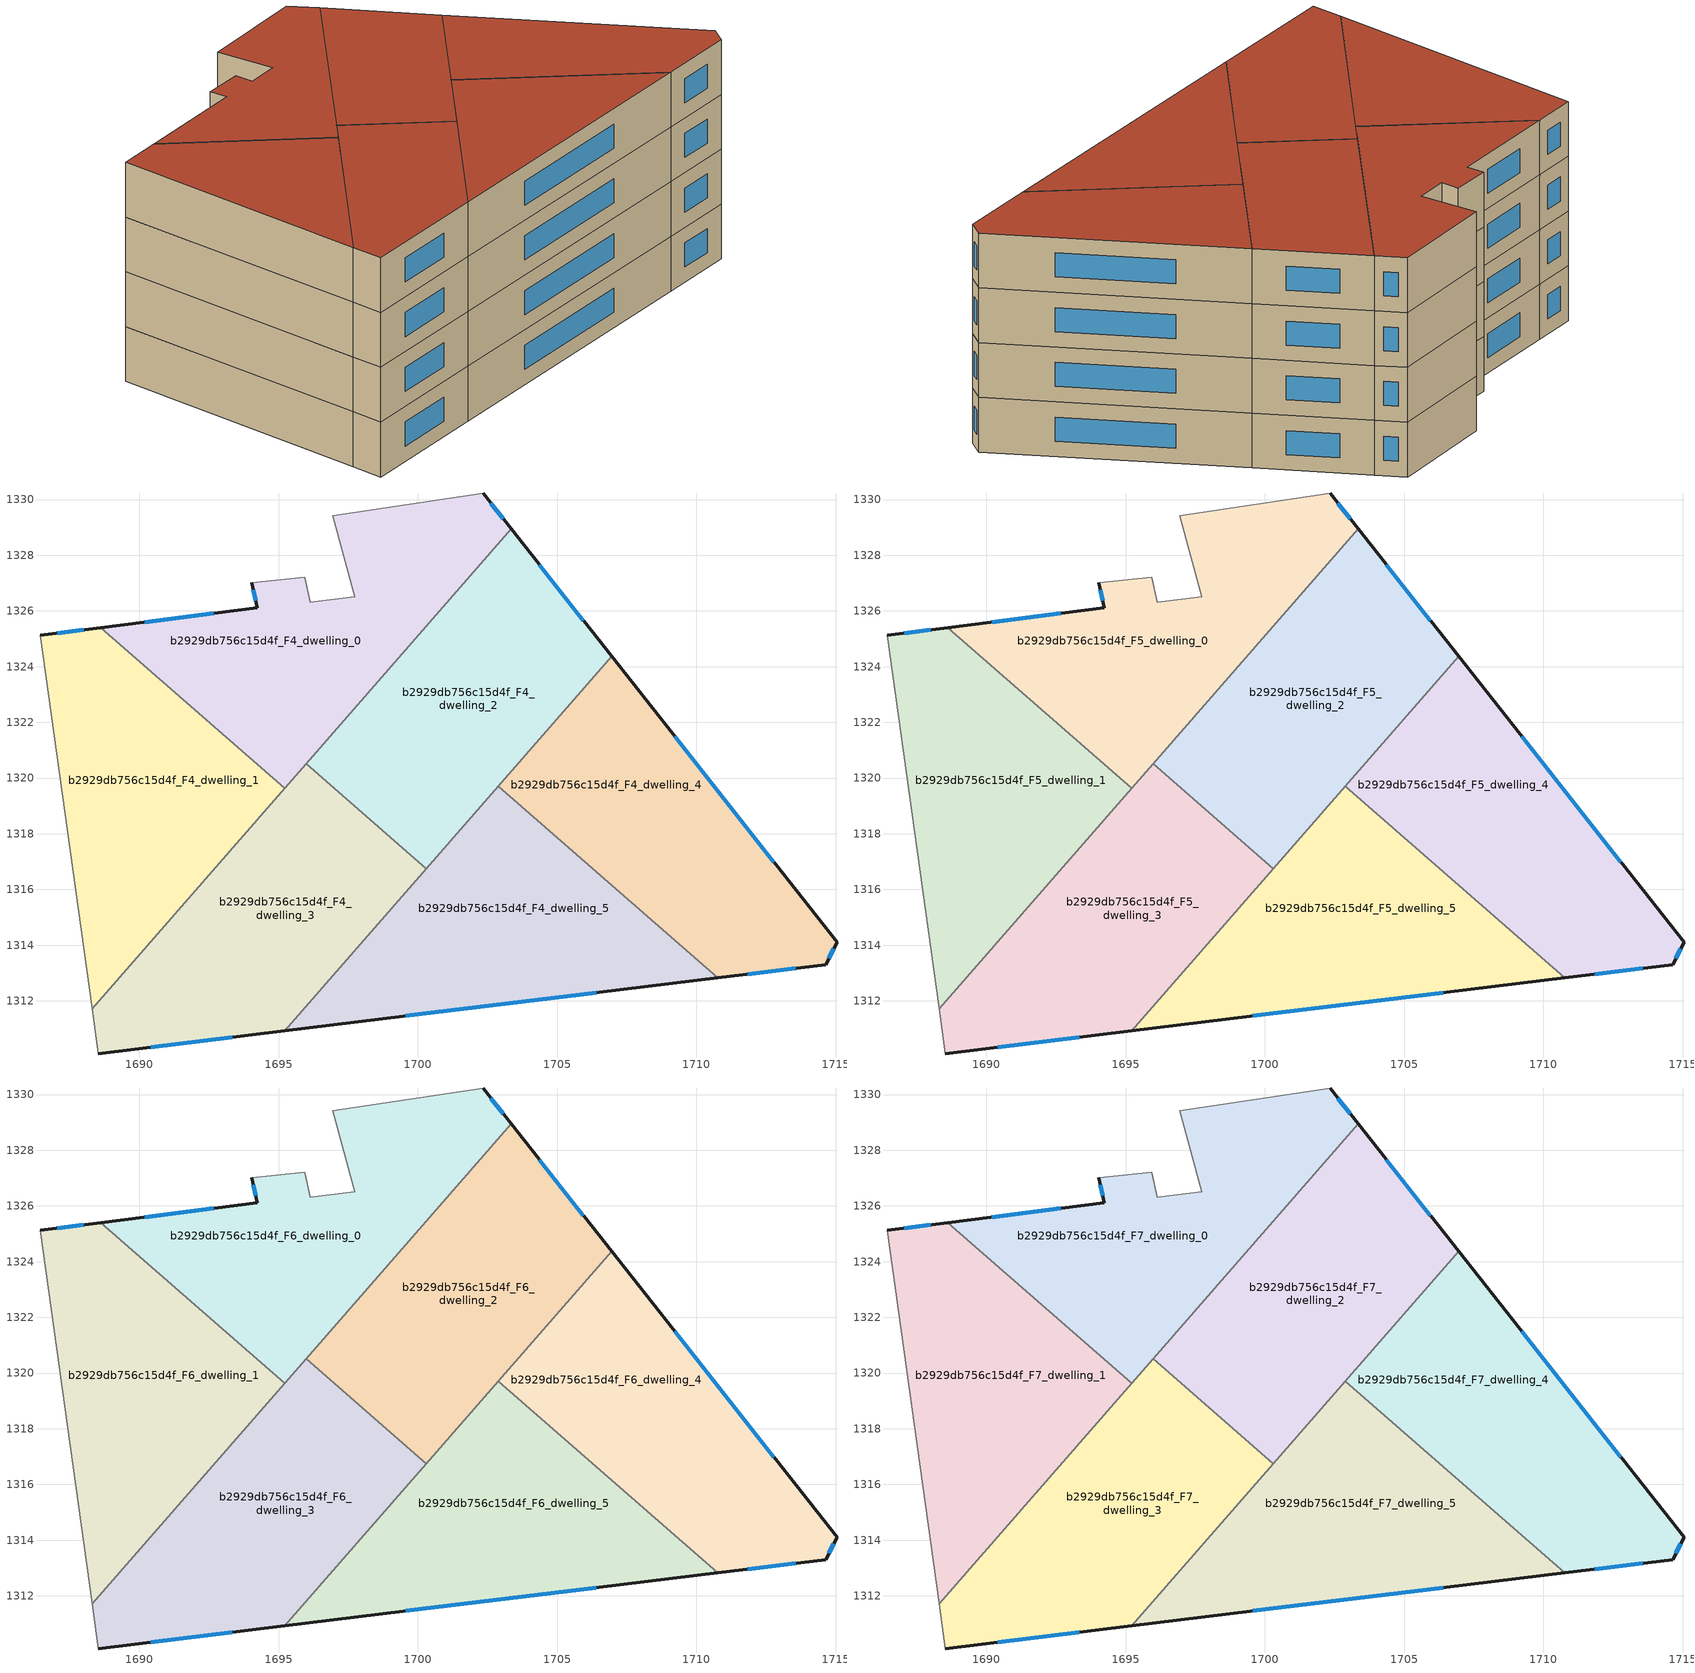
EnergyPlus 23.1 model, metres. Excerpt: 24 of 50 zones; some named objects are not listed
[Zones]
b2929db756c15d4f_F4_dwelling_0
 floor to b2929db756c15d4f_F3_dwelling_0 (EU_floor_Construction): 1702.34,1330.22 1703.35,1328.95 1695.22,1319.64 1688.62,1325.4 1694.24,1326.12 1694.04,1327.02 1695.94,1327.22 1696.14,1326.32 1697.74,1326.52 1696.94,1329.42 z12
 wall outside (EU_wall_Construction): 1703.35,1328.95 1702.34,1330.22 / 1694.04,1327.02 1694.24,1326.12 1688.62,1325.4 z12:15
 wall adiabatic (EU_wall_Construction): 1702.34,1330.22 1696.94,1329.42 1697.74,1326.52 1696.14,1326.32 1695.94,1327.22 1694.04,1327.02 z12:15
 wall to b2929db756c15d4f_F4_dwelling_1 (EU_wall_Construction): 1688.62,1325.4 1695.22,1319.64 z12:15
 wall to b2929db756c15d4f_F4_dwelling_2 (EU_wall_Construction): 1695.98,1320.51 1703.35,1328.95 z12:15
 wall to b2929db756c15d4f_F4_dwelling_3 (EU_wall_Construction): 1695.22,1319.64 1695.98,1320.51 z12:15
 window (EU_Window_Construction): 1703.06,1329.3 1702.62,1329.86 / 1692.66,1325.92 1690.19,1325.6 / 1694.09,1326.77 1694.18,1326.37 z12.84:14.16
b2929db756c15d4f_F4_dwelling_1
 floor to b2929db756c15d4f_F3_dwelling_1 (EU_floor_Construction): 1695.22,1319.64 1688.3,1311.72 1686.43,1325.12 1688.62,1325.4 z12
 wall outside (EU_wall_Construction): 1688.62,1325.4 1686.43,1325.12 z12:15
 wall adiabatic (EU_wall_Construction): 1686.43,1325.12 1688.3,1311.72 z12:15
 wall to b2929db756c15d4f_F4_dwelling_3 (EU_wall_Construction): 1688.3,1311.72 1695.22,1319.64 z12:15
 window (EU_Window_Construction): 1688.01,1325.32 1687.04,1325.2 z12.84:14.16
b2929db756c15d4f_F4_dwelling_2
 floor to b2929db756c15d4f_F3_dwelling_2 (EU_floor_Construction): 1703.35,1328.95 1706.95,1324.37 1700.3,1316.75 1695.98,1320.51 z12
 wall outside (EU_wall_Construction): 1706.95,1324.37 1703.35,1328.95 z12:15
 wall to b2929db756c15d4f_F4_dwelling_3 (EU_wall_Construction): 1695.98,1320.51 1700.3,1316.75 z12:15
 wall to b2929db756c15d4f_F4_dwelling_4 (EU_wall_Construction): 1702.88,1319.71 1706.95,1324.37 z12:15
 wall to b2929db756c15d4f_F4_dwelling_5 (EU_wall_Construction): 1700.3,1316.75 1702.88,1319.71 z12:15
 window (EU_Window_Construction): 1705.94,1325.65 1704.36,1327.66 z12.84:14.16
b2929db756c15d4f_F4_dwelling_3
 floor to b2929db756c15d4f_F3_dwelling_3 (EU_floor_Construction): 1700.3,1316.75 1695.21,1310.93 1688.53,1310.11 1688.3,1311.72 1695.98,1320.51 z12
 wall outside (EU_wall_Construction): 1688.53,1310.11 1695.21,1310.93 z12:15
 wall adiabatic (EU_wall_Construction): 1688.3,1311.72 1688.53,1310.11 z12:15
 wall to b2929db756c15d4f_F4_dwelling_5 (EU_wall_Construction): 1695.21,1310.93 1700.3,1316.75 z12:15
 window (EU_Window_Construction): 1690.4,1310.34 1693.34,1310.7 z12.84:14.16
b2929db756c15d4f_F4_dwelling_4
 floor to b2929db756c15d4f_F3_dwelling_4 (EU_floor_Construction): 1706.95,1324.37 1715.05,1314.1 1714.65,1313.3 1710.76,1312.83 1702.88,1319.71 z12
 wall outside (EU_wall_Construction): 1710.76,1312.83 1714.65,1313.3 1715.05,1314.1 1706.95,1324.37 z12:15
 wall to b2929db756c15d4f_F4_dwelling_5 (EU_wall_Construction): 1702.88,1319.71 1710.76,1312.83 z12:15
 window (EU_Window_Construction): 1712.78,1316.98 1709.22,1321.5 / 1714.76,1313.53 1714.94,1313.88 / 1711.85,1312.96 1713.56,1313.17 z12.84:14.16
b2929db756c15d4f_F4_dwelling_5
 floor to b2929db756c15d4f_F3_dwelling_5 (EU_floor_Construction): 1710.76,1312.83 1695.21,1310.93 1702.88,1319.71 z12
 wall outside (EU_wall_Construction): 1695.21,1310.93 1710.76,1312.83 z12:15
 window (EU_Window_Construction): 1699.57,1311.46 1706.4,1312.3 z12.84:14.16
b2929db756c15d4f_F5_dwelling_0
 floor to b2929db756c15d4f_F4_dwelling_0 (EU_floor_Construction): 1702.34,1330.22 1703.35,1328.95 1695.22,1319.64 1688.62,1325.4 1694.24,1326.12 1694.04,1327.02 1695.94,1327.22 1696.14,1326.32 1697.74,1326.52 1696.94,1329.42 z15
 wall outside (EU_wall_Construction): 1703.35,1328.95 1702.34,1330.22 / 1694.04,1327.02 1694.24,1326.12 1688.62,1325.4 z15:18
 wall adiabatic (EU_wall_Construction): 1702.34,1330.22 1696.94,1329.42 1697.74,1326.52 1696.14,1326.32 1695.94,1327.22 1694.04,1327.02 z15:18
 wall to b2929db756c15d4f_F5_dwelling_1 (EU_wall_Construction): 1688.62,1325.4 1695.22,1319.64 z15:18
 wall to b2929db756c15d4f_F5_dwelling_2 (EU_wall_Construction): 1695.98,1320.51 1703.35,1328.95 z15:18
 wall to b2929db756c15d4f_F5_dwelling_3 (EU_wall_Construction): 1695.22,1319.64 1695.98,1320.51 z15:18
 window (EU_Window_Construction): 1703.06,1329.3 1702.62,1329.86 / 1692.66,1325.92 1690.19,1325.6 / 1694.09,1326.77 1694.18,1326.37 z15.84:17.16
b2929db756c15d4f_F5_dwelling_1
 floor to b2929db756c15d4f_F4_dwelling_1 (EU_floor_Construction): 1695.22,1319.64 1688.3,1311.72 1686.43,1325.12 1688.62,1325.4 z15
 wall outside (EU_wall_Construction): 1688.62,1325.4 1686.43,1325.12 z15:18
 wall adiabatic (EU_wall_Construction): 1686.43,1325.12 1688.3,1311.72 z15:18
 wall to b2929db756c15d4f_F5_dwelling_3 (EU_wall_Construction): 1688.3,1311.72 1695.22,1319.64 z15:18
 window (EU_Window_Construction): 1688.01,1325.32 1687.04,1325.2 z15.84:17.16
b2929db756c15d4f_F5_dwelling_2
 floor to b2929db756c15d4f_F4_dwelling_2 (EU_floor_Construction): 1703.35,1328.95 1706.95,1324.37 1700.3,1316.75 1695.98,1320.51 z15
 wall outside (EU_wall_Construction): 1706.95,1324.37 1703.35,1328.95 z15:18
 wall to b2929db756c15d4f_F5_dwelling_3 (EU_wall_Construction): 1695.98,1320.51 1700.3,1316.75 z15:18
 wall to b2929db756c15d4f_F5_dwelling_4 (EU_wall_Construction): 1702.88,1319.71 1706.95,1324.37 z15:18
 wall to b2929db756c15d4f_F5_dwelling_5 (EU_wall_Construction): 1700.3,1316.75 1702.88,1319.71 z15:18
 window (EU_Window_Construction): 1705.94,1325.65 1704.36,1327.66 z15.84:17.16
b2929db756c15d4f_F5_dwelling_3
 floor to b2929db756c15d4f_F4_dwelling_3 (EU_floor_Construction): 1700.3,1316.75 1695.21,1310.93 1688.53,1310.11 1688.3,1311.72 1695.98,1320.51 z15
 wall outside (EU_wall_Construction): 1688.53,1310.11 1695.21,1310.93 z15:18
 wall adiabatic (EU_wall_Construction): 1688.3,1311.72 1688.53,1310.11 z15:18
 wall to b2929db756c15d4f_F5_dwelling_5 (EU_wall_Construction): 1695.21,1310.93 1700.3,1316.75 z15:18
 window (EU_Window_Construction): 1690.4,1310.34 1693.34,1310.7 z15.84:17.16
b2929db756c15d4f_F5_dwelling_4
 floor to b2929db756c15d4f_F4_dwelling_4 (EU_floor_Construction): 1706.95,1324.37 1715.05,1314.1 1714.65,1313.3 1710.76,1312.83 1702.88,1319.71 z15
 wall outside (EU_wall_Construction): 1710.76,1312.83 1714.65,1313.3 1715.05,1314.1 1706.95,1324.37 z15:18
 wall to b2929db756c15d4f_F5_dwelling_5 (EU_wall_Construction): 1702.88,1319.71 1710.76,1312.83 z15:18
 window (EU_Window_Construction): 1712.78,1316.98 1709.22,1321.5 / 1714.76,1313.53 1714.94,1313.88 / 1711.85,1312.96 1713.56,1313.17 z15.84:17.16
b2929db756c15d4f_F5_dwelling_5
 floor to b2929db756c15d4f_F4_dwelling_5 (EU_floor_Construction): 1710.76,1312.83 1695.21,1310.93 1702.88,1319.71 z15
 wall outside (EU_wall_Construction): 1695.21,1310.93 1710.76,1312.83 z15:18
 window (EU_Window_Construction): 1699.57,1311.46 1706.4,1312.3 z15.84:17.16
b2929db756c15d4f_F6_dwelling_0
 floor to b2929db756c15d4f_F5_dwelling_0 (EU_floor_Construction): 1702.34,1330.22 1703.35,1328.95 1695.22,1319.64 1688.62,1325.4 1694.24,1326.12 1694.04,1327.02 1695.94,1327.22 1696.14,1326.32 1697.74,1326.52 1696.94,1329.42 z18
 wall outside (EU_wall_Construction): 1703.35,1328.95 1702.34,1330.22 / 1694.04,1327.02 1694.24,1326.12 1688.62,1325.4 z18:21
 wall adiabatic (EU_wall_Construction): 1702.34,1330.22 1696.94,1329.42 1697.74,1326.52 1696.14,1326.32 1695.94,1327.22 1694.04,1327.02 z18:21
 wall to b2929db756c15d4f_F6_dwelling_1 (EU_wall_Construction): 1688.62,1325.4 1695.22,1319.64 z18:21
 wall to b2929db756c15d4f_F6_dwelling_2 (EU_wall_Construction): 1695.98,1320.51 1703.35,1328.95 z18:21
 wall to b2929db756c15d4f_F6_dwelling_3 (EU_wall_Construction): 1695.22,1319.64 1695.98,1320.51 z18:21
 window (EU_Window_Construction): 1703.06,1329.3 1702.62,1329.86 / 1692.66,1325.92 1690.19,1325.6 / 1694.09,1326.77 1694.18,1326.37 z18.84:20.16
b2929db756c15d4f_F6_dwelling_1
 floor to b2929db756c15d4f_F5_dwelling_1 (EU_floor_Construction): 1695.22,1319.64 1688.3,1311.72 1686.43,1325.12 1688.62,1325.4 z18
 wall outside (EU_wall_Construction): 1688.62,1325.4 1686.43,1325.12 z18:21
 wall adiabatic (EU_wall_Construction): 1686.43,1325.12 1688.3,1311.72 z18:21
 wall to b2929db756c15d4f_F6_dwelling_3 (EU_wall_Construction): 1688.3,1311.72 1695.22,1319.64 z18:21
 window (EU_Window_Construction): 1688.01,1325.32 1687.04,1325.2 z18.84:20.16
b2929db756c15d4f_F6_dwelling_2
 floor to b2929db756c15d4f_F5_dwelling_2 (EU_floor_Construction): 1703.35,1328.95 1706.95,1324.37 1700.3,1316.75 1695.98,1320.51 z18
 wall outside (EU_wall_Construction): 1706.95,1324.37 1703.35,1328.95 z18:21
 wall to b2929db756c15d4f_F6_dwelling_3 (EU_wall_Construction): 1695.98,1320.51 1700.3,1316.75 z18:21
 wall to b2929db756c15d4f_F6_dwelling_4 (EU_wall_Construction): 1702.88,1319.71 1706.95,1324.37 z18:21
 wall to b2929db756c15d4f_F6_dwelling_5 (EU_wall_Construction): 1700.3,1316.75 1702.88,1319.71 z18:21
 window (EU_Window_Construction): 1705.94,1325.65 1704.36,1327.66 z18.84:20.16
b2929db756c15d4f_F6_dwelling_3
 floor to b2929db756c15d4f_F5_dwelling_3 (EU_floor_Construction): 1700.3,1316.75 1695.21,1310.93 1688.53,1310.11 1688.3,1311.72 1695.98,1320.51 z18
 wall outside (EU_wall_Construction): 1688.53,1310.11 1695.21,1310.93 z18:21
 wall adiabatic (EU_wall_Construction): 1688.3,1311.72 1688.53,1310.11 z18:21
 wall to b2929db756c15d4f_F6_dwelling_5 (EU_wall_Construction): 1695.21,1310.93 1700.3,1316.75 z18:21
 window (EU_Window_Construction): 1690.4,1310.34 1693.34,1310.7 z18.84:20.16
b2929db756c15d4f_F6_dwelling_4
 floor to b2929db756c15d4f_F5_dwelling_4 (EU_floor_Construction): 1706.95,1324.37 1715.05,1314.1 1714.65,1313.3 1710.76,1312.83 1702.88,1319.71 z18
 wall outside (EU_wall_Construction): 1710.76,1312.83 1714.65,1313.3 1715.05,1314.1 1706.95,1324.37 z18:21
 wall to b2929db756c15d4f_F6_dwelling_5 (EU_wall_Construction): 1702.88,1319.71 1710.76,1312.83 z18:21
 window (EU_Window_Construction): 1712.78,1316.98 1709.22,1321.5 / 1714.76,1313.53 1714.94,1313.88 / 1711.85,1312.96 1713.56,1313.17 z18.84:20.16
b2929db756c15d4f_F6_dwelling_5
 floor to b2929db756c15d4f_F5_dwelling_5 (EU_floor_Construction): 1710.76,1312.83 1695.21,1310.93 1702.88,1319.71 z18
 wall outside (EU_wall_Construction): 1695.21,1310.93 1710.76,1312.83 z18:21
 window (EU_Window_Construction): 1699.57,1311.46 1706.4,1312.3 z18.84:20.16
b2929db756c15d4f_F7_dwelling_0
 floor to b2929db756c15d4f_F6_dwelling_0 (EU_floor_Construction): 1702.34,1330.22 1703.35,1328.95 1695.22,1319.64 1688.62,1325.4 1694.24,1326.12 1694.04,1327.02 1695.94,1327.22 1696.14,1326.32 1697.74,1326.52 1696.94,1329.42 z21
 wall outside (EU_wall_Construction): 1703.35,1328.95 1702.34,1330.22 / 1694.04,1327.02 1694.24,1326.12 1688.62,1325.4 z21:24
 wall adiabatic (EU_wall_Construction): 1702.34,1330.22 1696.94,1329.42 1697.74,1326.52 1696.14,1326.32 1695.94,1327.22 1694.04,1327.02 z21:24
 wall to b2929db756c15d4f_F7_dwelling_1 (EU_wall_Construction): 1688.62,1325.4 1695.22,1319.64 z21:24
 wall to b2929db756c15d4f_F7_dwelling_2 (EU_wall_Construction): 1695.98,1320.51 1703.35,1328.95 z21:24
 wall to b2929db756c15d4f_F7_dwelling_3 (EU_wall_Construction): 1695.22,1319.64 1695.98,1320.51 z21:24
 window (EU_Window_Construction): 1703.06,1329.3 1702.62,1329.86 / 1692.66,1325.92 1690.19,1325.6 / 1694.09,1326.77 1694.18,1326.37 z21.84:23.16
 roof outside (EU_roof_Construction): 1695.22,1319.64 1703.35,1328.95 1702.34,1330.22 1696.94,1329.42 1697.74,1326.52 1696.14,1326.32 1695.94,1327.22 1694.04,1327.02 1694.24,1326.12 1688.62,1325.4 z24
b2929db756c15d4f_F7_dwelling_1
 floor to b2929db756c15d4f_F6_dwelling_1 (EU_floor_Construction): 1695.22,1319.64 1688.3,1311.72 1686.43,1325.12 1688.62,1325.4 z21
 wall outside (EU_wall_Construction): 1688.62,1325.4 1686.43,1325.12 z21:24
 wall adiabatic (EU_wall_Construction): 1686.43,1325.12 1688.3,1311.72 z21:24
 wall to b2929db756c15d4f_F7_dwelling_3 (EU_wall_Construction): 1688.3,1311.72 1695.22,1319.64 z21:24
 window (EU_Window_Construction): 1688.01,1325.32 1687.04,1325.2 z21.84:23.16
 roof outside (EU_roof_Construction): 1688.3,1311.72 1695.22,1319.64 1688.62,1325.4 1686.43,1325.12 z24
b2929db756c15d4f_F7_dwelling_2
 floor to b2929db756c15d4f_F6_dwelling_2 (EU_floor_Construction): 1703.35,1328.95 1706.95,1324.37 1700.3,1316.75 1695.98,1320.51 z21
 wall outside (EU_wall_Construction): 1706.95,1324.37 1703.35,1328.95 z21:24
 wall to b2929db756c15d4f_F7_dwelling_3 (EU_wall_Construction): 1695.98,1320.51 1700.3,1316.75 z21:24
 wall to b2929db756c15d4f_F7_dwelling_4 (EU_wall_Construction): 1702.88,1319.71 1706.95,1324.37 z21:24
 wall to b2929db756c15d4f_F7_dwelling_5 (EU_wall_Construction): 1700.3,1316.75 1702.88,1319.71 z21:24
 window (EU_Window_Construction): 1705.94,1325.65 1704.36,1327.66 z21.84:23.16
 roof outside (EU_roof_Construction): 1700.3,1316.75 1706.95,1324.37 1703.35,1328.95 1695.98,1320.51 z24
b2929db756c15d4f_F7_dwelling_3
 floor to b2929db756c15d4f_F6_dwelling_3 (EU_floor_Construction): 1700.3,1316.75 1695.21,1310.93 1688.53,1310.11 1688.3,1311.72 1695.98,1320.51 z21
 wall outside (EU_wall_Construction): 1688.53,1310.11 1695.21,1310.93 z21:24
 wall adiabatic (EU_wall_Construction): 1688.3,1311.72 1688.53,1310.11 z21:24
 wall to b2929db756c15d4f_F7_dwelling_5 (EU_wall_Construction): 1695.21,1310.93 1700.3,1316.75 z21:24
 window (EU_Window_Construction): 1690.4,1310.34 1693.34,1310.7 z21.84:23.16
 roof outside (EU_roof_Construction): 1695.21,1310.93 1700.3,1316.75 1695.98,1320.51 1688.3,1311.72 1688.53,1310.11 z24
b2929db756c15d4f_F7_dwelling_4
 floor to b2929db756c15d4f_F6_dwelling_4 (EU_floor_Construction): 1706.95,1324.37 1715.05,1314.1 1714.65,1313.3 1710.76,1312.83 1702.88,1319.71 z21
 wall outside (EU_wall_Construction): 1710.76,1312.83 1714.65,1313.3 1715.05,1314.1 1706.95,1324.37 z21:24
 wall to b2929db756c15d4f_F7_dwelling_5 (EU_wall_Construction): 1702.88,1319.71 1710.76,1312.83 z21:24
 window (EU_Window_Construction): 1712.78,1316.98 1709.22,1321.5 / 1714.76,1313.53 1714.94,1313.88 / 1711.85,1312.96 1713.56,1313.17 z21.84:23.16
 roof outside (EU_roof_Construction): 1714.65,1313.3 1715.05,1314.1 1706.95,1324.37 1702.88,1319.71 1710.76,1312.83 z24
b2929db756c15d4f_F7_dwelling_5
 floor to b2929db756c15d4f_F6_dwelling_5 (EU_floor_Construction): 1710.76,1312.83 1695.21,1310.93 1702.88,1319.71 z21
 wall outside (EU_wall_Construction): 1695.21,1310.93 1710.76,1312.83 z21:24
 window (EU_Window_Construction): 1699.57,1311.46 1706.4,1312.3 z21.84:23.16
 roof outside (EU_roof_Construction): 1710.76,1312.83 1702.88,1319.71 1695.21,1310.93 z24
[Building]
EU S2 Campaign: North Axis=0; Terrain=City; Solar Distribution=FullExterior
[Site:Location]
Lyon-Bron: Latitude=45.75; Longitude=5; Time Zone=1; Elevation=198
[SizingPeriod:WeatherFileDays]
AnnualSizingPeriod: Begin Month=1; Begin Day of Month=1; End Month=12; End Day of Month=31; Day of Week for Start Day=Monday; Use Weather File Daylight Saving Period=No; Use Weather File Rain and Snow Indicators=No
[MATERIAL]
EU_InternalMass_Material: Roughness=MediumRough; Thickness=0.1; Conductivity=1; Density=1800; Specific Heat=900; Thermal Absorptance=0.9; Solar Absorptance=0.7; Visible Absorptance=0.7
[MATERIAL:NOMASS] Roughness=MediumRough; Thermal Absorptance=0.9; Solar Absorptance=0.7; Visible Absorptance=0.7
Name | Thermal Resistance
EU_wall_NoMass | 0.776494
EU_roof_NoMass | 0.486893
EU_floor_NoMass | 0.421597
[WINDOWMATERIAL:SIMPLEGLAZINGSYSTEM]
EU_Window_SimpleGlazing: UFactor=4.24961; Solar Heat Gain Coefficient=0.83; Visible Transmittance=0.83
[CONSTRUCTION]
EU_wall_Construction: EU_wall_NoMass
EU_roof_Construction: EU_roof_NoMass
EU_floor_Construction: EU_floor_NoMass
EU_Window_Construction: EU_Window_SimpleGlazing
EU_InternalMass_Construction: EU_InternalMass_Material
[ZONE] Type=1; Multiplier=1; Ceiling Height=autocalculate; Floor Area=autocalculate; Part of Total Floor Area=Yes
Name | Volume
b2929db756c15d4f_F4_dwelling_0; b2929db756c15d4f_F5_dwelling_0; b2929db756c15d4f_F6_dwelling_0; b2929db756c15d4f_F7_dwelling_0 | 183.011
b2929db756c15d4f_F4_dwelling_1; b2929db756c15d4f_F5_dwelling_1; b2929db756c15d4f_F6_dwelling_1; b2929db756c15d4f_F7_dwelling_1 | 183.01
b2929db756c15d4f_F4_dwelling_2; b2929db756c15d4f_F5_dwelling_2; b2929db756c15d4f_F6_dwelling_2; b2929db756c15d4f_F7_dwelling_2 | 183.018
b2929db756c15d4f_F4_dwelling_3; b2929db756c15d4f_F5_dwelling_3; b2929db756c15d4f_F6_dwelling_3; b2929db756c15d4f_F7_dwelling_3 | 183.035
b2929db756c15d4f_F4_dwelling_4; b2929db756c15d4f_F5_dwelling_4; b2929db756c15d4f_F6_dwelling_4; b2929db756c15d4f_F7_dwelling_4 | 183.029
b2929db756c15d4f_F4_dwelling_5; b2929db756c15d4f_F5_dwelling_5; b2929db756c15d4f_F6_dwelling_5; b2929db756c15d4f_F7_dwelling_5 | 183.009
[INTERNALMASS] Construction=EU_InternalMass_Construction
Name | Zone or ZoneList | Surface Area
b2929db756c15d4f_F4_dwelling_0_EU_InternalMass | b2929db756c15d4f_F4_dwelling_0 | 61.004
b2929db756c15d4f_F4_dwelling_1_EU_InternalMass | b2929db756c15d4f_F4_dwelling_1 | 61.0034
b2929db756c15d4f_F4_dwelling_2_EU_InternalMass | b2929db756c15d4f_F4_dwelling_2 | 61.006
b2929db756c15d4f_F4_dwelling_3_EU_InternalMass | b2929db756c15d4f_F4_dwelling_3 | 61.0117
b2929db756c15d4f_F4_dwelling_4_EU_InternalMass | b2929db756c15d4f_F4_dwelling_4 | 61.0092
b2929db756c15d4f_F4_dwelling_5_EU_InternalMass | b2929db756c15d4f_F4_dwelling_5 | 61.0029
b2929db756c15d4f_F5_dwelling_0_EU_InternalMass | b2929db756c15d4f_F5_dwelling_0 | 61.004
b2929db756c15d4f_F5_dwelling_1_EU_InternalMass | b2929db756c15d4f_F5_dwelling_1 | 61.0034
b2929db756c15d4f_F5_dwelling_2_EU_InternalMass | b2929db756c15d4f_F5_dwelling_2 | 61.006
b2929db756c15d4f_F5_dwelling_3_EU_InternalMass | b2929db756c15d4f_F5_dwelling_3 | 61.0117
b2929db756c15d4f_F5_dwelling_4_EU_InternalMass | b2929db756c15d4f_F5_dwelling_4 | 61.0092
b2929db756c15d4f_F5_dwelling_5_EU_InternalMass | b2929db756c15d4f_F5_dwelling_5 | 61.0029
b2929db756c15d4f_F6_dwelling_0_EU_InternalMass | b2929db756c15d4f_F6_dwelling_0 | 61.004
b2929db756c15d4f_F6_dwelling_1_EU_InternalMass | b2929db756c15d4f_F6_dwelling_1 | 61.0034
b2929db756c15d4f_F6_dwelling_2_EU_InternalMass | b2929db756c15d4f_F6_dwelling_2 | 61.006
b2929db756c15d4f_F6_dwelling_3_EU_InternalMass | b2929db756c15d4f_F6_dwelling_3 | 61.0117
b2929db756c15d4f_F6_dwelling_4_EU_InternalMass | b2929db756c15d4f_F6_dwelling_4 | 61.0092
b2929db756c15d4f_F6_dwelling_5_EU_InternalMass | b2929db756c15d4f_F6_dwelling_5 | 61.0029
b2929db756c15d4f_F7_dwelling_0_EU_InternalMass | b2929db756c15d4f_F7_dwelling_0 | 61.004
b2929db756c15d4f_F7_dwelling_1_EU_InternalMass | b2929db756c15d4f_F7_dwelling_1 | 61.0034
b2929db756c15d4f_F7_dwelling_2_EU_InternalMass | b2929db756c15d4f_F7_dwelling_2 | 61.006
b2929db756c15d4f_F7_dwelling_3_EU_InternalMass | b2929db756c15d4f_F7_dwelling_3 | 61.0117
b2929db756c15d4f_F7_dwelling_4_EU_InternalMass | b2929db756c15d4f_F7_dwelling_4 | 61.0092
b2929db756c15d4f_F7_dwelling_5_EU_InternalMass | b2929db756c15d4f_F7_dwelling_5 | 61.0029
[OTHEREQUIPMENT] Fuel Type=Electricity; Design Level Calculation Method=Watts/Area; Power per Zone Floor Area=1; Fraction Latent=0; Fraction Radiant=0; Fraction Lost=0; Carbon Dioxide Generation Rate=0; EndUse Subcategory=EU_Step8_InternalGains
Name | Zone or ZoneList or Space or SpaceList | Schedule
EU_Step8_InternalGain_b2929db756c15d4f_F4_dwelling_0_f000 | b2929db756c15d4f_F4_dwelling_0 | EU_Step8_GainSchedule_b2929db756c15d4f_F4_dwelling_0_f000
EU_Step8_InternalGain_b2929db756c15d4f_F4_dwelling_1_f000 | b2929db756c15d4f_F4_dwelling_1 | EU_Step8_GainSchedule_b2929db756c15d4f_F4_dwelling_1_f000
EU_Step8_InternalGain_b2929db756c15d4f_F4_dwelling_2_f000 | b2929db756c15d4f_F4_dwelling_2 | EU_Step8_GainSchedule_b2929db756c15d4f_F4_dwelling_2_f000
EU_Step8_InternalGain_b2929db756c15d4f_F4_dwelling_3_f000 | b2929db756c15d4f_F4_dwelling_3 | EU_Step8_GainSchedule_b2929db756c15d4f_F4_dwelling_3_f000
EU_Step8_InternalGain_b2929db756c15d4f_F4_dwelling_4_f000 | b2929db756c15d4f_F4_dwelling_4 | EU_Step8_GainSchedule_b2929db756c15d4f_F4_dwelling_4_f000
EU_Step8_InternalGain_b2929db756c15d4f_F4_dwelling_5_f000 | b2929db756c15d4f_F4_dwelling_5 | EU_Step8_GainSchedule_b2929db756c15d4f_F4_dwelling_5_f000
EU_Step8_InternalGain_b2929db756c15d4f_F5_dwelling_0_f000 | b2929db756c15d4f_F5_dwelling_0 | EU_Step8_GainSchedule_b2929db756c15d4f_F5_dwelling_0_f000
EU_Step8_InternalGain_b2929db756c15d4f_F5_dwelling_1_f000 | b2929db756c15d4f_F5_dwelling_1 | EU_Step8_GainSchedule_b2929db756c15d4f_F5_dwelling_1_f000
EU_Step8_InternalGain_b2929db756c15d4f_F5_dwelling_2_f000 | b2929db756c15d4f_F5_dwelling_2 | EU_Step8_GainSchedule_b2929db756c15d4f_F5_dwelling_2_f000
EU_Step8_InternalGain_b2929db756c15d4f_F5_dwelling_3_f000 | b2929db756c15d4f_F5_dwelling_3 | EU_Step8_GainSchedule_b2929db756c15d4f_F5_dwelling_3_f000
EU_Step8_InternalGain_b2929db756c15d4f_F5_dwelling_4_f000 | b2929db756c15d4f_F5_dwelling_4 | EU_Step8_GainSchedule_b2929db756c15d4f_F5_dwelling_4_f000
EU_Step8_InternalGain_b2929db756c15d4f_F5_dwelling_5_f000 | b2929db756c15d4f_F5_dwelling_5 | EU_Step8_GainSchedule_b2929db756c15d4f_F5_dwelling_5_f000
EU_Step8_InternalGain_b2929db756c15d4f_F6_dwelling_0_f000 | b2929db756c15d4f_F6_dwelling_0 | EU_Step8_GainSchedule_b2929db756c15d4f_F6_dwelling_0_f000
EU_Step8_InternalGain_b2929db756c15d4f_F6_dwelling_1_f000 | b2929db756c15d4f_F6_dwelling_1 | EU_Step8_GainSchedule_b2929db756c15d4f_F6_dwelling_1_f000
EU_Step8_InternalGain_b2929db756c15d4f_F6_dwelling_2_f000 | b2929db756c15d4f_F6_dwelling_2 | EU_Step8_GainSchedule_b2929db756c15d4f_F6_dwelling_2_f000
EU_Step8_InternalGain_b2929db756c15d4f_F6_dwelling_3_f000 | b2929db756c15d4f_F6_dwelling_3 | EU_Step8_GainSchedule_b2929db756c15d4f_F6_dwelling_3_f000
EU_Step8_InternalGain_b2929db756c15d4f_F6_dwelling_4_f000 | b2929db756c15d4f_F6_dwelling_4 | EU_Step8_GainSchedule_b2929db756c15d4f_F6_dwelling_4_f000
EU_Step8_InternalGain_b2929db756c15d4f_F6_dwelling_5_f000 | b2929db756c15d4f_F6_dwelling_5 | EU_Step8_GainSchedule_b2929db756c15d4f_F6_dwelling_5_f000
EU_Step8_InternalGain_b2929db756c15d4f_F7_dwelling_0_f000 | b2929db756c15d4f_F7_dwelling_0 | EU_Step8_GainSchedule_b2929db756c15d4f_F7_dwelling_0_f000
EU_Step8_InternalGain_b2929db756c15d4f_F7_dwelling_1_f000 | b2929db756c15d4f_F7_dwelling_1 | EU_Step8_GainSchedule_b2929db756c15d4f_F7_dwelling_1_f000
EU_Step8_InternalGain_b2929db756c15d4f_F7_dwelling_2_f000 | b2929db756c15d4f_F7_dwelling_2 | EU_Step8_GainSchedule_b2929db756c15d4f_F7_dwelling_2_f000
EU_Step8_InternalGain_b2929db756c15d4f_F7_dwelling_3_f000 | b2929db756c15d4f_F7_dwelling_3 | EU_Step8_GainSchedule_b2929db756c15d4f_F7_dwelling_3_f000
EU_Step8_InternalGain_b2929db756c15d4f_F7_dwelling_4_f000 | b2929db756c15d4f_F7_dwelling_4 | EU_Step8_GainSchedule_b2929db756c15d4f_F7_dwelling_4_f000
EU_Step8_InternalGain_b2929db756c15d4f_F7_dwelling_5_f000 | b2929db756c15d4f_F7_dwelling_5 | EU_Step8_GainSchedule_b2929db756c15d4f_F7_dwelling_5_f000
[ZONEVENTILATION:DESIGNFLOWRATE] Schedule=EU_AlwaysOn; Design Flow Rate Calculation Method=AirChanges/Hour; Air Changes per Hour=0.693814; Ventilation Type=Natural; Fan Pressure Rise=0; Fan Total Efficiency=1; Constant Term Coefficient=1; Temperature Term Coefficient=0; Velocity Term Coefficient=0; Velocity Squared Term Coefficient=0; Minimum Indoor Temperature=-100; Maximum Indoor Temperature=100; Delta Temperature=-100; Minimum Outdoor Temperature=-100; Maximum Outdoor Temperature=100; Maximum Wind Speed=40
Name | Zone or ZoneList or Space or SpaceList
EU_ConstantAir_b2929db756c15d4f_F4_dwelling_0 | b2929db756c15d4f_F4_dwelling_0
EU_ConstantAir_b2929db756c15d4f_F4_dwelling_1 | b2929db756c15d4f_F4_dwelling_1
EU_ConstantAir_b2929db756c15d4f_F4_dwelling_2 | b2929db756c15d4f_F4_dwelling_2
EU_ConstantAir_b2929db756c15d4f_F4_dwelling_3 | b2929db756c15d4f_F4_dwelling_3
EU_ConstantAir_b2929db756c15d4f_F4_dwelling_4 | b2929db756c15d4f_F4_dwelling_4
EU_ConstantAir_b2929db756c15d4f_F4_dwelling_5 | b2929db756c15d4f_F4_dwelling_5
EU_ConstantAir_b2929db756c15d4f_F5_dwelling_0 | b2929db756c15d4f_F5_dwelling_0
EU_ConstantAir_b2929db756c15d4f_F5_dwelling_1 | b2929db756c15d4f_F5_dwelling_1
EU_ConstantAir_b2929db756c15d4f_F5_dwelling_2 | b2929db756c15d4f_F5_dwelling_2
EU_ConstantAir_b2929db756c15d4f_F5_dwelling_3 | b2929db756c15d4f_F5_dwelling_3
EU_ConstantAir_b2929db756c15d4f_F5_dwelling_4 | b2929db756c15d4f_F5_dwelling_4
EU_ConstantAir_b2929db756c15d4f_F5_dwelling_5 | b2929db756c15d4f_F5_dwelling_5
EU_ConstantAir_b2929db756c15d4f_F6_dwelling_0 | b2929db756c15d4f_F6_dwelling_0
EU_ConstantAir_b2929db756c15d4f_F6_dwelling_1 | b2929db756c15d4f_F6_dwelling_1
EU_ConstantAir_b2929db756c15d4f_F6_dwelling_2 | b2929db756c15d4f_F6_dwelling_2
EU_ConstantAir_b2929db756c15d4f_F6_dwelling_3 | b2929db756c15d4f_F6_dwelling_3
EU_ConstantAir_b2929db756c15d4f_F6_dwelling_4 | b2929db756c15d4f_F6_dwelling_4
EU_ConstantAir_b2929db756c15d4f_F6_dwelling_5 | b2929db756c15d4f_F6_dwelling_5
EU_ConstantAir_b2929db756c15d4f_F7_dwelling_0 | b2929db756c15d4f_F7_dwelling_0
EU_ConstantAir_b2929db756c15d4f_F7_dwelling_1 | b2929db756c15d4f_F7_dwelling_1
EU_ConstantAir_b2929db756c15d4f_F7_dwelling_2 | b2929db756c15d4f_F7_dwelling_2
EU_ConstantAir_b2929db756c15d4f_F7_dwelling_3 | b2929db756c15d4f_F7_dwelling_3
EU_ConstantAir_b2929db756c15d4f_F7_dwelling_4 | b2929db756c15d4f_F7_dwelling_4
EU_ConstantAir_b2929db756c15d4f_F7_dwelling_5 | b2929db756c15d4f_F7_dwelling_5
[HVACTEMPLATE:ZONE:IDEALLOADSAIRSYSTEM] System Availability Schedule=EU_AlwaysOn; Maximum Heating Supply Air Temperature=50; Minimum Cooling Supply Air Temperature=13; Maximum Heating Supply Air Humidity Ratio=0.0156; Minimum Cooling Supply Air Humidity Ratio=0.0077; Heating Limit=NoLimit; Cooling Limit=NoLimit; Heating Availability Schedule=EU_AlwaysOn; Cooling Availability Schedule=EU_CoolingOff; Dehumidification Control Type=ConstantSensibleHeatRatio; Cooling Sensible Heat Ratio=0.7; Dehumidification Setpoint=60; Humidification Control Type=None; Humidification Setpoint=30; Outdoor Air Method=None; Outdoor Air Flow Rate per Person=0.00944; Outdoor Air Flow Rate per Zone Floor Area=0; Outdoor Air Flow Rate per Zone=0; Demand Controlled Ventilation Type=None; Outdoor Air Economizer Type=NoEconomizer; Heat Recovery Type=None; Sensible Heat Recovery Effectiveness=0.7; Latent Heat Recovery Effectiveness=0.65
Name | Template Thermostat
b2929db756c15d4f_F4_dwelling_0 | EU_HeatOnly_b2929db756c15d4f_F4_dwelling_0
b2929db756c15d4f_F4_dwelling_1 | EU_HeatOnly_b2929db756c15d4f_F4_dwelling_1
b2929db756c15d4f_F4_dwelling_2 | EU_HeatOnly_b2929db756c15d4f_F4_dwelling_2
b2929db756c15d4f_F4_dwelling_3 | EU_HeatOnly_b2929db756c15d4f_F4_dwelling_3
b2929db756c15d4f_F4_dwelling_4 | EU_HeatOnly_b2929db756c15d4f_F4_dwelling_4
b2929db756c15d4f_F4_dwelling_5 | EU_HeatOnly_b2929db756c15d4f_F4_dwelling_5
b2929db756c15d4f_F5_dwelling_0 | EU_HeatOnly_b2929db756c15d4f_F5_dwelling_0
b2929db756c15d4f_F5_dwelling_1 | EU_HeatOnly_b2929db756c15d4f_F5_dwelling_1
b2929db756c15d4f_F5_dwelling_2 | EU_HeatOnly_b2929db756c15d4f_F5_dwelling_2
b2929db756c15d4f_F5_dwelling_3 | EU_HeatOnly_b2929db756c15d4f_F5_dwelling_3
b2929db756c15d4f_F5_dwelling_4 | EU_HeatOnly_b2929db756c15d4f_F5_dwelling_4
b2929db756c15d4f_F5_dwelling_5 | EU_HeatOnly_b2929db756c15d4f_F5_dwelling_5
b2929db756c15d4f_F6_dwelling_0 | EU_HeatOnly_b2929db756c15d4f_F6_dwelling_0
b2929db756c15d4f_F6_dwelling_1 | EU_HeatOnly_b2929db756c15d4f_F6_dwelling_1
b2929db756c15d4f_F6_dwelling_2 | EU_HeatOnly_b2929db756c15d4f_F6_dwelling_2
b2929db756c15d4f_F6_dwelling_3 | EU_HeatOnly_b2929db756c15d4f_F6_dwelling_3
b2929db756c15d4f_F6_dwelling_4 | EU_HeatOnly_b2929db756c15d4f_F6_dwelling_4
b2929db756c15d4f_F6_dwelling_5 | EU_HeatOnly_b2929db756c15d4f_F6_dwelling_5
b2929db756c15d4f_F7_dwelling_0 | EU_HeatOnly_b2929db756c15d4f_F7_dwelling_0
b2929db756c15d4f_F7_dwelling_1 | EU_HeatOnly_b2929db756c15d4f_F7_dwelling_1
b2929db756c15d4f_F7_dwelling_2 | EU_HeatOnly_b2929db756c15d4f_F7_dwelling_2
b2929db756c15d4f_F7_dwelling_3 | EU_HeatOnly_b2929db756c15d4f_F7_dwelling_3
b2929db756c15d4f_F7_dwelling_4 | EU_HeatOnly_b2929db756c15d4f_F7_dwelling_4
b2929db756c15d4f_F7_dwelling_5 | EU_HeatOnly_b2929db756c15d4f_F7_dwelling_5
[SIZING:ZONE] Zone Cooling Design Supply Air Temperature Input Method=SupplyAirTemperature; Zone Cooling Design Supply Air Temperature=13; Zone Heating Design Supply Air Temperature Input Method=SupplyAirTemperature; Zone Heating Design Supply Air Temperature=50; Zone Cooling Design Supply Air Humidity Ratio=0.008; Zone Heating Design Supply Air Humidity Ratio=0.008; Cooling Design Air Flow Method=DesignDay; Cooling Design Air Flow Rate=0; Cooling Minimum Air Flow per Zone Floor Area=0.000762; Cooling Minimum Air Flow=0; Cooling Minimum Air Flow Fraction=0.2; Heating Design Air Flow Method=DesignDay; Heating Design Air Flow Rate=0; Heating Maximum Air Flow per Zone Floor Area=0.002032; Heating Maximum Air Flow=0.141576; Heating Maximum Air Flow Fraction=0.3; Account for Dedicated Outdoor Air System=No; Dedicated Outdoor Air System Control Strategy=NeutralSupplyAir; Dedicated Outdoor Air Low Setpoint Temperature for Design=autosize; Dedicated Outdoor Air High Setpoint Temperature for Design=autosize; Zone Load Sizing Method=Sensible Load Only No Latent Load; Zone Latent Cooling Design Supply Air Humidity Ratio Input Method=HumidityRatioDifference; Zone Cooling Design Supply Air Humidity Ratio Difference=0.005; Zone Latent Heating Design Supply Air Humidity Ratio Input Method=HumidityRatioDifference; Zone Humidification Design Supply Air Humidity Ratio Difference=0.005
b2929db756c15d4f_F4_dwelling_0; b2929db756c15d4f_F4_dwelling_1; b2929db756c15d4f_F4_dwelling_2; b2929db756c15d4f_F4_dwelling_3; b2929db756c15d4f_F4_dwelling_4; b2929db756c15d4f_F4_dwelling_5; b2929db756c15d4f_F5_dwelling_0; b2929db756c15d4f_F5_dwelling_1; b2929db756c15d4f_F5_dwelling_2; b2929db756c15d4f_F5_dwelling_3; b2929db756c15d4f_F5_dwelling_4; b2929db756c15d4f_F5_dwelling_5; b2929db756c15d4f_F6_dwelling_0; b2929db756c15d4f_F6_dwelling_1; b2929db756c15d4f_F6_dwelling_2; b2929db756c15d4f_F6_dwelling_3; b2929db756c15d4f_F6_dwelling_4; b2929db756c15d4f_F6_dwelling_5; b2929db756c15d4f_F7_dwelling_0; b2929db756c15d4f_F7_dwelling_1; b2929db756c15d4f_F7_dwelling_2; b2929db756c15d4f_F7_dwelling_3; b2929db756c15d4f_F7_dwelling_4; b2929db756c15d4f_F7_dwelling_5
[SCHEDULE:CONSTANT]
Name | Hourly Value
EU_AlwaysOn | 1
EU_CoolingOff | 0
[SCHEDULE:FILE] Column Number=1; Rows to Skip at Top=0; Number of Hours of Data=8760; Column Separator=Comma; Interpolate to Timestep=No; Minutes per Item=60; Adjust Schedule for Daylight Savings=Yes
Name | File
EU_Step8_GainSchedule_b2929db756c15d4f_F4_dwelling_0_f000 | ../../schedules/b2929db756c15d4f/b2929db756c15d4f_F4_dwelling_0_f000_gain.csv
EU_Step8_GainSchedule_b2929db756c15d4f_F4_dwelling_1_f000 | ../../schedules/b2929db756c15d4f/b2929db756c15d4f_F4_dwelling_1_f000_gain.csv
EU_Step8_GainSchedule_b2929db756c15d4f_F4_dwelling_2_f000 | ../../schedules/b2929db756c15d4f/b2929db756c15d4f_F4_dwelling_2_f000_gain.csv
EU_Step8_GainSchedule_b2929db756c15d4f_F4_dwelling_3_f000 | ../../schedules/b2929db756c15d4f/b2929db756c15d4f_F4_dwelling_3_f000_gain.csv
EU_Step8_GainSchedule_b2929db756c15d4f_F4_dwelling_4_f000 | ../../schedules/b2929db756c15d4f/b2929db756c15d4f_F4_dwelling_4_f000_gain.csv
EU_Step8_GainSchedule_b2929db756c15d4f_F4_dwelling_5_f000 | ../../schedules/b2929db756c15d4f/b2929db756c15d4f_F4_dwelling_5_f000_gain.csv
EU_Step8_GainSchedule_b2929db756c15d4f_F5_dwelling_0_f000 | ../../schedules/b2929db756c15d4f/b2929db756c15d4f_F5_dwelling_0_f000_gain.csv
EU_Step8_GainSchedule_b2929db756c15d4f_F5_dwelling_1_f000 | ../../schedules/b2929db756c15d4f/b2929db756c15d4f_F5_dwelling_1_f000_gain.csv
EU_Step8_GainSchedule_b2929db756c15d4f_F5_dwelling_2_f000 | ../../schedules/b2929db756c15d4f/b2929db756c15d4f_F5_dwelling_2_f000_gain.csv
EU_Step8_GainSchedule_b2929db756c15d4f_F5_dwelling_3_f000 | ../../schedules/b2929db756c15d4f/b2929db756c15d4f_F5_dwelling_3_f000_gain.csv
EU_Step8_GainSchedule_b2929db756c15d4f_F5_dwelling_4_f000 | ../../schedules/b2929db756c15d4f/b2929db756c15d4f_F5_dwelling_4_f000_gain.csv
EU_Step8_GainSchedule_b2929db756c15d4f_F5_dwelling_5_f000 | ../../schedules/b2929db756c15d4f/b2929db756c15d4f_F5_dwelling_5_f000_gain.csv
EU_Step8_GainSchedule_b2929db756c15d4f_F6_dwelling_0_f000 | ../../schedules/b2929db756c15d4f/b2929db756c15d4f_F6_dwelling_0_f000_gain.csv
EU_Step8_GainSchedule_b2929db756c15d4f_F6_dwelling_1_f000 | ../../schedules/b2929db756c15d4f/b2929db756c15d4f_F6_dwelling_1_f000_gain.csv
EU_Step8_GainSchedule_b2929db756c15d4f_F6_dwelling_2_f000 | ../../schedules/b2929db756c15d4f/b2929db756c15d4f_F6_dwelling_2_f000_gain.csv
EU_Step8_GainSchedule_b2929db756c15d4f_F6_dwelling_3_f000 | ../../schedules/b2929db756c15d4f/b2929db756c15d4f_F6_dwelling_3_f000_gain.csv
EU_Step8_GainSchedule_b2929db756c15d4f_F6_dwelling_4_f000 | ../../schedules/b2929db756c15d4f/b2929db756c15d4f_F6_dwelling_4_f000_gain.csv
EU_Step8_GainSchedule_b2929db756c15d4f_F6_dwelling_5_f000 | ../../schedules/b2929db756c15d4f/b2929db756c15d4f_F6_dwelling_5_f000_gain.csv
EU_Step8_GainSchedule_b2929db756c15d4f_F7_dwelling_0_f000 | ../../schedules/b2929db756c15d4f/b2929db756c15d4f_F7_dwelling_0_f000_gain.csv
EU_Step8_GainSchedule_b2929db756c15d4f_F7_dwelling_1_f000 | ../../schedules/b2929db756c15d4f/b2929db756c15d4f_F7_dwelling_1_f000_gain.csv
EU_Step8_GainSchedule_b2929db756c15d4f_F7_dwelling_2_f000 | ../../schedules/b2929db756c15d4f/b2929db756c15d4f_F7_dwelling_2_f000_gain.csv
EU_Step8_GainSchedule_b2929db756c15d4f_F7_dwelling_3_f000 | ../../schedules/b2929db756c15d4f/b2929db756c15d4f_F7_dwelling_3_f000_gain.csv
EU_Step8_GainSchedule_b2929db756c15d4f_F7_dwelling_4_f000 | ../../schedules/b2929db756c15d4f/b2929db756c15d4f_F7_dwelling_4_f000_gain.csv
EU_Step8_GainSchedule_b2929db756c15d4f_F7_dwelling_5_f000 | ../../schedules/b2929db756c15d4f/b2929db756c15d4f_F7_dwelling_5_f000_gain.csv
